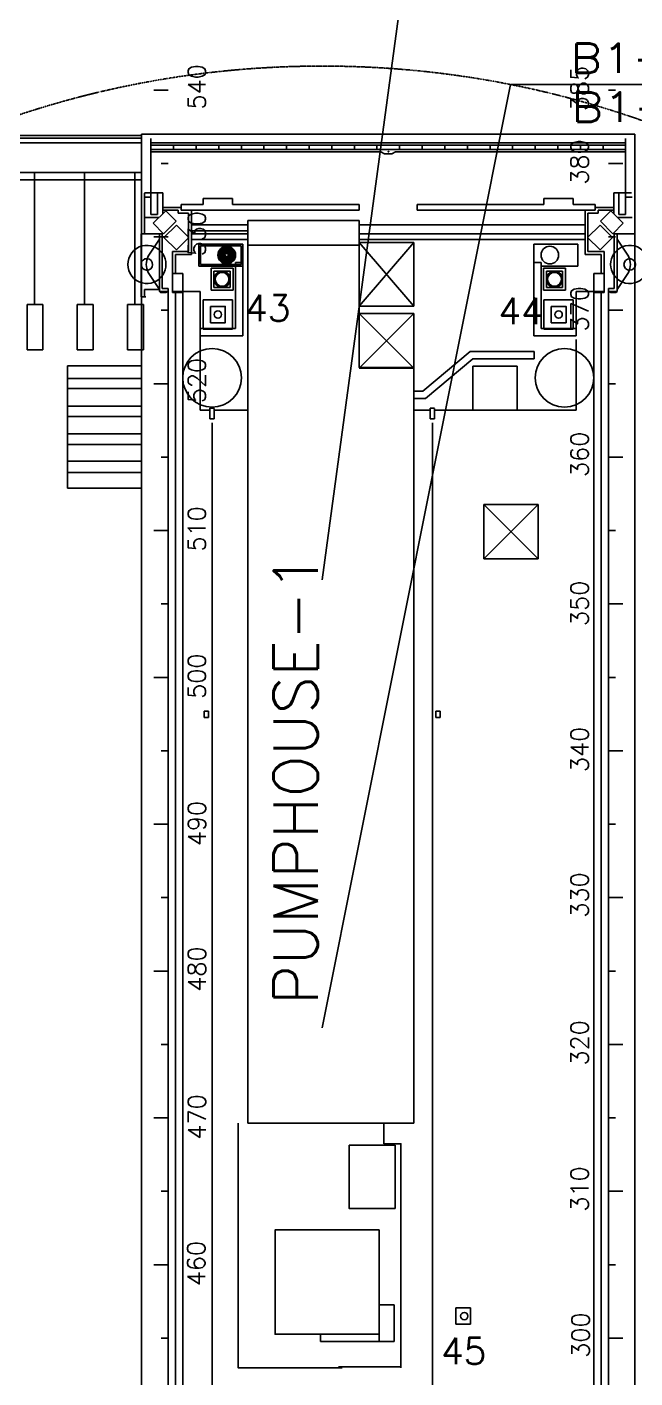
# Model space of a CAD drawing. Header units: inches. Extents: x 2621776591 to 2623670951, y 363331607 to 364354604.
# Drawn here: x 2622770742 to 2622812144, y 364053893 to 364145902 of the extents above; entities that cross this region are included whole.
import ezdxf
from ezdxf.enums import TextEntityAlignment as Align

# ---------------------------------------------------------------- set-up
doc = ezdxf.new("R2010")
doc.units = ezdxf.units.IN
doc.header["$MEASUREMENT"] = 0
for name, pattern in [('BORDERX2', [3.5, 1, -0.5, 1, -0.5, 0, -0.5]), ('CENTER', [2, 1.25, -0.25, 0.25, -0.25]), ('HIDDEN', [0.375, 0.25, -0.125])]:
    doc.linetypes.add(name, pattern=pattern)
for name, color, linetype in [('ANCHOR POINT', 7, 'Continuous'), ('BLDG', 3, 'Continuous'), ('BOLLARD', 1, 'Continuous'), ('Bollard Nos.', 7, 'Continuous'), ('CAPSTAN', 1, 'Continuous'), ('DIM', 8, 'Continuous'), ('Dock CH Text', 8, 'Continuous'), ('Dock Chainage', 8, 'Continuous'), ('DOCK GATE', 7, 'Continuous'), ('EJECTOR', 6, 'Continuous'), ('FENCE', 6, 'DD_FENCE'), ('PIER', 7, 'Continuous'), ('PLAN', 2, 'Continuous'), ('TEXT2', 1, 'Continuous'), ('THRUST BLOCK', 7, 'Continuous'), ('TOWER CRANE FOUNDATION ON PIER-B NEAR PUMPHOUSE-1', 2, 'Continuous')]:
    doc.layers.add(name, color=color, linetype=linetype)
doc.layers.add('CRANE', color=7, linetype='Continuous', true_color=0x7f3f7f)
doc.styles.add('ROMANS', font='romans')
doc.linetypes.add('DD_FENCE', pattern='A,1,-0.2,["X",ROMANS,S=0.1,R=0,X=-0.1,Y=-0.05],-0.1', length=1.3)

# ---------------------------------------------------------------- blocks, each defined once
blk = doc.blocks.new('A$C48C768FC')
at = {"layer": 'Dock Chainage'}
for p, q in [((215250.2408470069, 429999.9951948524), (216225.1106456672, 429999.9951947927)), ((246699.980897979, 430000.0144524877), (246225.1110997956, 430000.0144524877)), ((215750.2408225536, 424999.9951947927), (216225.1106207371, 424999.9951947927)), ((247199.9808812897, 425000.0144525473), (246225.1110826294, 425000.0144524877)), ((215250.2408463955, 419999.9951948524), (216225.1106450558, 419999.9951947927)), ((246699.980897979, 420000.0144524877), (246225.1110997956, 420000.0144524877)), ((215750.2408225536, 414999.9951947927), (216225.1106207371, 414999.9951947927)), ((247199.9808817665, 415000.0144525473), (246225.1110831063, 415000.0144524877)), ((215250.2408459187, 409999.9951948524), (216225.1106445789, 409999.9951947927)), ((246699.980897979, 410000.0144524877), (246225.1110997956, 410000.0144524877)), ((215750.2408225536, 404999.9951947927), (216225.1106207371, 404999.9951947927)), ((247199.9808822434, 405000.0144525473), (246225.1110835831, 405000.0144524877)), ((215250.2408454418, 399999.9951948524), (216225.1106441021, 399999.9951947927)), ((246699.980897979, 400000.0144524877), (246225.1110997956, 400000.0144524877)), ((215750.2408225536, 394999.9951947927), (216225.1106207371, 394999.9951947927)), ((247199.9808827202, 395000.0144525473), (246225.1110840599, 395000.0144524877)), ((215250.240844965, 389999.9951948524), (216225.1106436253, 389999.9951947927)), ((246699.980897979, 390000.0144524877), (246225.1110997956, 390000.0144524877)), ((215750.2408225536, 384999.9951947927), (216225.1106207371, 384999.9951947927)), ((247199.980883197, 385000.0144525473), (246225.1110845368, 385000.0144524877)), ((215250.2408444881, 379999.9951948524), (216225.1106431484, 379999.9951947927)), ((246699.980897979, 380000.0144524877), (246225.1110997956, 380000.0144524877)), ((215750.2408225536, 374999.9951947927), (216225.1106207371, 374999.9951947927)), ((247199.9808836739, 375000.0144525473), (246225.1110850136, 375000.0144524877)), ((215250.2408440113, 369999.9951948524), (216225.1106426716, 369999.9951947927)), ((246699.980897979, 370000.0144524877), (246225.1110997956, 370000.0144524877)), ((215750.2408225536, 364999.9951947927), (216225.1106207371, 364999.9951947927)), ((247199.9808841507, 365000.0144525473), (246225.1110854904, 365000.0144524877)), ((215250.2408435345, 359999.9951948524), (216225.1106421947, 359999.9951947927)), ((246699.980897979, 360000.0144524877), (246225.1110997956, 360000.0144524877)), ((215750.2408225536, 354999.9951947927), (216225.1106207371, 354999.9951947927)), ((247199.9808846276, 355000.0144525473), (246225.1110859673, 355000.0144524877)), ((215250.2408430576, 349999.9951948524), (216225.1106417179, 349999.9951947927)), ((246699.980897979, 350000.0144524877), (246225.1110997956, 350000.0144524877)), ((215750.2408225536, 344999.9951947927), (216225.1106207371, 344999.9951947927)), ((247199.9808851044, 345000.0144525473), (246225.1110864441, 345000.0144524877))]:
    blk.add_line(p, q, dxfattribs=at)
at = {"layer": 'Dock CH Text', "style": 'ROMANS'}
for s, p in [('540', (218786.4853900824, 430217.6690877676)), ('385', (244848.9660421173, 430100.5327665512)), ('380', (244848.9660421173, 425100.5327665512)), ('530', (218786.4853894711, 420217.6690877676)), ('370', (244848.9660425942, 415100.532766432)), ('520', (218786.4853894711, 410217.6690877676)), ('360', (244848.9660425942, 405190.8778897827)), ('510', (218786.4853894711, 400110.7670599222)), ('350', (244848.9660425942, 395038.7779753511)), ('500', (218786.4853894711, 390082.6419991255)), ('340', (244848.9660425942, 385088.7141965334)), ('490', (218789.9436671734, 380041.5607044101)), ('330', (244848.9660425942, 375179.793794543)), ('480', (218789.9436671734, 370130.0417490005)), ('320', (244848.9660425942, 365106.7783826296)), ('470', (218789.9436671734, 360061.5094610453)), ('310', (244848.9660425942, 355154.9846521323)), ('460', (218747.6015155315, 350073.7916274071)), ('300', (244924.3282590668, 345203.1892465656))]:
    blk.add_text(s, height=1200.000000953674, rotation=90, dxfattribs=at).set_placement(p, align=Align.CENTER)
blk = doc.blocks.new('A$C6b66f7a2')
at = {"layer": 'BOLLARD'}
for p, q in [((2622782741.917177, 364127319.7494609), (2622784741.917177, 364127319.7494609)), ((2622782741.917177, 364125319.7494609), (2622782741.917177, 364127319.7494609)), ((2622784741.917177, 364127319.7494609), (2622784741.917177, 364125319.7494609)), ((2622807945.628603, 364127319.7494609), (2622805945.628603, 364127319.7494609)), ((2622805945.628603, 364127319.7494609), (2622805945.628603, 364125319.7494609)), ((2622807945.628603, 364125319.7494609), (2622807945.628603, 364127319.7494609)), ((2622784741.917177, 364125319.7494609), (2622782741.917177, 364125319.7494609)), ((2622805945.628603, 364125319.7494609), (2622807945.628603, 364125319.7494609)), ((2622799938.811941, 364057552.2691911), (2622799938.811941, 364058667.2691913)), ((2622800948.811941, 364058667.2691913), (2622799938.811941, 364058667.2691913)), ((2622800948.811941, 364057552.2691911), (2622800948.811941, 364058667.2691913)), ((2622800948.811941, 364057552.2691911), (2622799938.811941, 364057552.2691911))]:
    blk.add_line(p, q, dxfattribs=at)
for points in [[(2622783236.916689, 364126877.2494609), (2622784246.916689, 364126877.2494609), (2622784246.916689, 364125762.2494609), (2622783236.916689, 364125762.2494609)], [(2622806440.629091, 364126877.2494609), (2622807450.629091, 364126877.2494609), (2622807450.629091, 364125762.2494609), (2622806440.629091, 364125762.2494609)]]:
    blk.add_lwpolyline(points, close=True, dxfattribs=at)
for centre in [(2622783741.916689, 364126319.7494609), (2622806945.629091, 364126319.7494609), (2622800518.811941, 364058109.7691911)]:
    blk.add_circle(centre, 250, dxfattribs=at)
at = {"layer": 'CAPSTAN', "ltscale": 100}
for p, q in [((2622784104.03633, 364130630.8958191), (2622784214.468221, 364130505.7490762)), ((2622784113.034089, 364130638.8356143), (2622784223.46598, 364130513.6888715)), ((2622784224.650602, 364130694.7890884), (2622784276.227323, 364130544.3668813)), ((2622784236.307828, 364130697.7889048), (2622784287.578596, 364130548.2590019)), ((2622784338.803367, 364130595.6556193), (2622784374.11229, 364130593.4501299)), ((2622784358.46866, 364130722.9901444), (2622784348.063688, 364130556.410895)), ((2622784370.445319, 364130722.2420512), (2622784360.040347, 364130555.6628021)), ((2622784492.400941, 364130689.9648739), (2622784419.040881, 364130540.0475265)), ((2622784503.179648, 364130684.6904577), (2622784429.819589, 364130534.7731098)), ((2622784603.500008, 364130608.1998407), (2622784478.353265, 364130497.7679502)), ((2622784611.439803, 364130599.2020823), (2622784486.293059, 364130488.7701918)), ((2622783989.246027, 364130385.8644716), (2622784155.825275, 364130375.4594997)), ((2622783989.99412, 364130397.8411306), (2622784156.573369, 364130387.4361588)), ((2622784006.0962, 364130260.8402296), (2622784163.977169, 364130314.9744076)), ((2622784009.98832, 364130249.4889568), (2622784167.86929, 364130303.6231347)), ((2622784022.271296, 364130519.7967511), (2622784172.188644, 364130446.4366916)), ((2622784027.545713, 364130530.5754579), (2622784177.463061, 364130457.2153989)), ((2622784073.400556, 364130140.4299005), (2622784198.547299, 364130250.8617908)), ((2622784081.340352, 364130131.4321419), (2622784206.487094, 364130241.8640324)), ((2622784132.387465, 364130452.8995801), (2622784147.937211, 364130484.6767703)), ((2622784181.660713, 364130054.9415239), (2622784255.020772, 364130204.8588725)), ((2622784192.43942, 364130049.667107), (2622784265.799479, 364130199.5844551)), ((2622784314.39504, 364130017.3899313), (2622784324.800013, 364130183.9691802)), ((2622784326.371699, 364130016.641838), (2622784336.776671, 364130183.2210871)), ((2622784451.395941, 364130033.492011), (2622784397.261763, 364130191.37298)), ((2622784462.747215, 364130037.3841318), (2622784408.613036, 364130195.2651008)), ((2622784571.806271, 364130100.796368), (2622784461.374381, 364130225.9431111)), ((2622784580.804029, 364130108.7361628), (2622784470.372139, 364130233.8829061)), ((2622784657.294549, 364130209.0563315), (2622784507.377245, 364130282.4164826)), ((2622784662.568972, 364130219.8350352), (2622784512.651669, 364130293.1951863)), ((2622784674.852039, 364130490.1430253), (2622784516.97107, 364130436.0088474)), ((2622784678.74416, 364130478.7917525), (2622784520.863191, 364130424.6575743)), ((2622784694.84624, 364130341.7908517), (2622784528.266991, 364130352.1958236)), ((2622784695.594333, 364130353.7675108), (2622784529.015084, 364130364.1724824))]:
    blk.add_line(p, q, dxfattribs=at)
at = {"layer": 'CAPSTAN', "linetype": 'HIDDEN', "ltscale": 100}
for p, q in [((2622784197.526464, 364130619.0103556), (2622784261.307065, 364130509.3177708)), ((2622784416.171876, 364130648.478345), (2622784383.707201, 364130525.8142787)), ((2622784517.197329, 364130599.042884), (2622784440.262374, 364130498.1397573)), ((2622784181.462374, 364130348.0341603), (2622784055.688498, 364130331.2603608)), ((2622784063.757826, 364130443.5676876), (2622784186.421892, 364130411.1030117)), ((2622784093.225815, 364130224.9222754), (2622784202.918401, 364130288.7028764)), ((2622784113.193286, 364130544.5931395), (2622784214.096413, 364130467.6581844)), ((2622784167.643031, 364130140.5890979), (2622784244.577987, 364130241.4922248)), ((2622784268.668484, 364130091.1536375), (2622784301.133159, 364130213.8177038)), ((2622784487.313896, 364130120.621627), (2622784423.533295, 364130230.3142115)), ((2622784571.647073, 364130195.0388426), (2622784470.743946, 364130271.9737979)), ((2622784591.614545, 364130514.7097064), (2622784481.921959, 364130450.9291064)), ((2622784621.082533, 364130296.0642947), (2622784498.418467, 364130328.5289711)), ((2622784628.105665, 364130408.2320951), (2622784502.331788, 364130391.4582959))]:
    blk.add_line(p, q, dxfattribs=at)
at = {"layer": 'CAPSTAN', "linetype": 'HIDDEN', "ltscale": 5}
for p, q in [((2622784155.825358, 364130375.4594945), (2622784234.594621, 364130370.5393618)), ((2622784156.573369, 364130387.4361588), (2622784235.337949, 364130382.5163184)), ((2622784163.977226, 364130314.9744273), (2622784238.628893, 364130340.5709683)), ((2622784167.86929, 364130303.6231347), (2622784242.521015, 364130329.2196952)), ((2622784172.188644, 364130446.4366916), (2622784243.074887, 364130411.7494522)), ((2622784177.463061, 364130457.2153989), (2622784248.349304, 364130422.5281588)), ((2622784198.547299, 364130250.8617908), (2622784257.721121, 364130303.0779072)), ((2622784206.487094, 364130241.8640324), (2622784265.660916, 364130294.0801491)), ((2622784214.468221, 364130505.7490762), (2622784266.684337, 364130446.575255)), ((2622784223.466013, 364130513.6888329), (2622784275.682096, 364130454.5150498)), ((2622784255.020772, 364130204.8588725), (2622784289.708012, 364130275.7451144)), ((2622784265.799479, 364130199.5844551), (2622784300.486719, 364130270.470698)), ((2622784276.227339, 364130544.3668333), (2622784301.823884, 364130469.7151564)), ((2622784287.578596, 364130548.2590019), (2622784313.175157, 364130473.607277)), ((2622784324.800013, 364130183.9691802), (2622784329.719853, 364130262.7337605)), ((2622784336.776671, 364130183.2210871), (2622784341.696512, 364130261.9856673)), ((2622784348.063684, 364130556.4108194), (2622784343.143848, 364130477.6463152)), ((2622784360.040347, 364130555.6628021), (2622784355.120507, 364130476.8982219)), ((2622784397.261763, 364130191.37298), (2622784371.665203, 364130266.0247051)), ((2622784408.613036, 364130195.2651008), (2622784383.016476, 364130269.9168259)), ((2622784419.040881, 364130540.0475265), (2622784384.353641, 364130469.1612841)), ((2622784429.819589, 364130534.7731098), (2622784395.132349, 364130463.8868672)), ((2622784461.374381, 364130225.9431111), (2622784409.158263, 364130285.1169323)), ((2622784470.372139, 364130233.8829061), (2622784418.156022, 364130293.0567273)), ((2622784478.353265, 364130497.7679502), (2622784419.179444, 364130445.5518335)), ((2622784486.293059, 364130488.7701918), (2622784427.119238, 364130436.5540754)), ((2622784507.377245, 364130282.4164826), (2622784436.491024, 364130317.1037651)), ((2622784512.651669, 364130293.1951863), (2622784441.765447, 364130327.8824691)), ((2622784516.97107, 364130436.0088474), (2622784442.319345, 364130410.4122869)), ((2622784520.863191, 364130424.6575743), (2622784446.211466, 364130399.0610143)), ((2622784528.266991, 364130352.1958236), (2622784449.50241, 364130357.1156636)), ((2622784529.015084, 364130364.1724824), (2622784450.250504, 364130369.0923227))]:
    blk.add_line(p, q, dxfattribs=at)
at = {"layer": 'CAPSTAN'}
for points in [[(2622785442.42018, 364131119.815991), (2622782442.42018, 364131119.815991), (2622782442.42018, 364129619.815991), (2622785442.42018, 364129619.815991)], [(2622785327.214209, 364131004.6100197), (2622782557.626152, 364131004.6100197), (2622782557.626152, 364129735.0219623), (2622785327.214209, 364129735.0219623)]]:
    blk.add_lwpolyline(points, close=True, dxfattribs=at)
at = {"layer": 'CAPSTAN', "ltscale": 100}
for centre, radius in [((2622784341.917177, 364130369.7494608), 600), ((2622784342.42018, 364130369.815991), 540.0000000004658), ((2622784342.42018, 364130369.815991), 530.0000000004657), ((2622784342.42018, 364130369.815991), 447.8174057775178), ((2622784342.42018, 364130369.815991), 437.8174057775178), ((2622784312.251449, 364130593.6607352), 26.6267518401146), ((2622784312.251449, 364130593.6607352), 14.6267518401146), ((2622784400.209582, 364130588.1666418), 26.6267518401146), ((2622784400.209582, 364130588.1666418), 14.6267518401146), ((2622784118.575435, 364130339.6472603), 26.6267518401146), ((2622784124.069529, 364130427.6053933), 26.6267518401146), ((2622784118.575435, 364130339.6472603), 14.6267518401146), ((2622784124.069529, 364130427.6053933), 14.6267518401146), ((2622784147.159676, 364130256.2820436), 26.6267518401146), ((2622784147.159676, 364130256.2820436), 14.6267518401146), ((2622784162.805529, 364130506.7656137), 26.6267518401146), ((2622784162.805529, 364130506.7656137), 14.6267518401146), ((2622784205.470557, 364130190.2013403), 26.6267518401146), ((2622784205.470557, 364130190.2013403), 14.6267518401146), ((2622784228.886232, 364130565.0764953), 26.6267518401146), ((2622784228.886232, 364130565.0764953), 14.6267518401146), ((2622784284.630777, 364130151.4653403), 26.6267518401146), ((2622784284.630777, 364130151.4653403), 14.6267518401146), ((2622784372.588911, 364130145.9712468), 26.6267518401146), ((2622784372.588911, 364130145.9712468), 14.6267518401146), ((2622784455.954127, 364130174.5554873), 26.6267518401146), ((2622784455.954127, 364130174.5554873), 14.6267518401146), ((2622784479.369802, 364130549.4306418), 26.6267518401146), ((2622784479.369802, 364130549.4306418), 14.6267518401146), ((2622784522.034831, 364130232.8663687), 26.6267518401146), ((2622784522.034831, 364130232.8663687), 14.6267518401146), ((2622784537.680684, 364130483.3499388), 26.6267518401146), ((2622784537.680684, 364130483.3499388), 14.6267518401146), ((2622784560.770831, 364130312.0265886), 26.6267518401146), ((2622784566.264924, 364130399.9847218), 26.6267518401146), ((2622784560.770831, 364130312.0265886), 14.6267518401146), ((2622784566.264924, 364130399.9847218), 14.6267518401146)]:
    blk.add_circle(centre, radius, dxfattribs=at)
at = {"layer": 'CAPSTAN'}
blk.add_circle((2622784342.42018, 364130369.815991), 527.3321120142937, dxfattribs=at)
at = {"layer": 'CAPSTAN', "linetype": 'CENTER', "ltscale": 0.1}
blk.add_circle((2622784342.42018, 364130369.815991), 225.8685941878707, dxfattribs=at)
at = {"layer": 'CAPSTAN', "ltscale": 100}
for centre, radius, start, end in [((2622784342.42018, 364130369.815991), 365.9456681706012, 134.3408460370249, 151.010751241182), ((2622784095.038572, 364130622.9560245), 12, 41.4257967689668, 134.3408460370249), ((2622784122.031847, 364130646.7754089), 12, 128.5107547099329, 221.4257967689668), ((2622784342.42018, 364130369.815991), 365.9456681706012, 113.2281097278631, 128.5107547099329), ((2622784205.731814, 364130688.3022202), 20, 18.92580023339658, 113.2281101162918), ((2622784255.226617, 364130704.2757732), 20, 103.5729384649105, 198.9258007410249), ((2622784350.566596, 364130309.371543), 426.3840725396379, 90.5289861796066, 103.5729388491367), ((2622784346.492002, 364130723.7382375), 12, 356.4258029284244, 89.34084615843202), ((2622784382.421978, 364130721.4939579), 12, 83.51075223493157, 176.4258029284244), ((2622784342.42018, 364130369.815991), 365.9456681706012, 66.84085379528047, 83.51075223493157), ((2622784481.622234, 364130695.2392911), 12, 333.9257987534398, 66.84085379528047), ((2622784513.958355, 364130679.4160403), 12, 61.01073817452675, 153.9257987534398), ((2622784342.42018, 364130369.815991), 365.9456681706012, 44.34085076620158, 61.01073817452675), ((2622784595.560214, 364130617.1975991), 12, 311.4258038386579, 44.34085076620158), ((2622784619.379598, 364130590.2043239), 12, 38.5107457636872, 131.425803838658), ((2622784342.42018, 364130369.815991), 365.9456681706012, 21.84085239323196, 38.5107457636872), ((2622784342.42018, 364130369.815991), 365.9456681706012, 179.3408478294147, 196.0107569532395), ((2622783988.497933, 364130373.8878132), 12, 86.42580239378911, 179.3408478294147), ((2622783990.742213, 364130409.8177892), 12, 173.5107532888094, 266.4258023937891), ((2622784342.42018, 364130369.815991), 365.9456681706012, 156.8408500552475, 173.5107532888094), ((2622784002.204079, 364130272.1915025), 12, 196.0107569532395, 288.9257975537267), ((2622784013.880442, 364130238.137684), 12, 108.9257975537268, 201.840852393232), ((2622784342.42018, 364130369.815991), 365.9456681706012, 201.840852393232, 218.5107457636872), ((2622784016.996879, 364130509.0180441), 12, 63.92579875680226, 156.8408500552475), ((2622784032.82013, 364130541.3541652), 12, 151.010751241182, 243.9257987568022), ((2622784065.460762, 364130149.4276587), 12, 218.5107457636872, 311.4258038386579), ((2622784089.280146, 364130122.4343833), 12, 131.425803838658, 224.3408507662016), ((2622784342.42018, 364130369.815991), 365.9456681706012, 224.3408507662016, 241.0107381745268), ((2622784155.451229, 364130369.4711701), 6.000000000000001, 0.1056704434928177, 86.42580239378911), ((2622784156.947415, 364130393.4244879), 6.000000000000001, 266.4258023937891, 352.7459340438165), ((2622784342.42018, 364130369.815991), 180.9692691262811, 180.1056704434928, 195.2459256116987), ((2622784342.42018, 364130369.815991), 180.9692691262811, 157.6056688271217, 172.7459340438165), ((2622784162.031109, 364130320.6500436), 6.000000000000001, 288.9257975537267, 15.24592561169871), ((2622784170.882006, 364130060.2159413), 12, 241.0107381745268, 333.9258020876767), ((2622784169.815351, 364130297.9474982), 6.000000000000001, 22.60566813330301, 108.9257975537268), ((2622784169.551435, 364130441.0473379), 6.000000000000001, 337.6056688271217, 63.92579875680226), ((2622784342.42018, 364130369.815991), 180.9692691262811, 202.605668133303, 217.7459346577571), ((2622784180.10027, 364130462.6047517), 6.000000000000001, 243.9257987568022, 330.2459325225684), ((2622784342.42018, 364130369.815991), 180.9692691262811, 135.1056663423934, 150.2459325225684), ((2622784203.218127, 364130044.3926905), 12, 153.9258020876767, 246.8408537952805), ((2622784342.42018, 364130369.815991), 365.9456681706012, 246.8408537952805, 263.5107522349315), ((2622784194.577402, 364130255.36067), 6.000000000000001, 311.4258038386579, 37.74593465775711), ((2622784210.456992, 364130237.3651525), 6.000000000000001, 45.10566662833362, 131.425803838658), ((2622784209.969342, 364130501.7791792), 6.000000000000001, 315.1056663423934, 41.4257967689668), ((2622784342.42018, 364130369.815991), 180.9692691262811, 225.1056666283336, 240.2459383265634), ((2622784227.964859, 364130517.6587688), 6.000000000000001, 221.4257967689668, 307.7459378259413), ((2622784342.42018, 364130369.815991), 180.9692691262811, 112.6056726395838, 127.7459378259414), ((2622784249.631419, 364130207.4960808), 6.000000000000001, 333.9258020876767, 60.24593832656345), ((2622784271.188833, 364130196.9472471), 6.000000000000001, 67.60567548956685, 153.9258020876767), ((2622784270.551686, 364130542.4208204), 6.000000000000001, 292.6056726395838, 18.92580458057056), ((2622784342.42018, 364130369.815991), 180.9692691262811, 247.6056754895668, 262.7459393891721), ((2622784293.254232, 364130550.2050623), 6.000000000000001, 198.9258045805706, 285.2459371604136), ((2622784342.42018, 364130369.815991), 180.9692691262811, 90.10567507589202, 105.2459371604136), ((2622784302.418381, 364130018.1380244), 12, 263.5107522349315, 356.4258029284244), ((2622784318.811683, 364130184.343227), 6.000000000000001, 356.4258029284244, 82.7459393891722), ((2622784338.348358, 364130015.8937451), 12, 176.4258029284244, 269.340846158432), ((2622784342.765, 364130182.8470403), 6.000000000000001, 90.10567507589202, 176.4258029284244), ((2622784342.42018, 364130369.815991), 365.9456681706012, 269.340846158432, 286.010755107133), ((2622784342.075359, 364130556.784942), 6.000000000000001, 270.105675075892, 356.4258029284244), ((2622784342.42018, 364130369.815991), 180.9692691262811, 270.105675075892, 285.2459371604136), ((2622784366.028677, 364130555.2887553), 6.000000000000001, 176.4258029284244, 262.7459393891721), ((2622784342.42018, 364130369.815991), 180.9692691262811, 67.60567548956685, 82.7459393891722), ((2622784391.586127, 364130189.4269191), 6.000000000000001, 18.92580458057056, 105.2459371604136), ((2622784414.288673, 364130197.2111615), 6.000000000000001, 112.6056726395838, 198.9258045805706), ((2622784413.651527, 364130542.6847347), 6.000000000000001, 247.6056754895668, 333.9257987534398), ((2622784342.42018, 364130369.815991), 180.9692691262811, 292.6056726395838, 307.7459378259413), ((2622784435.208941, 364130532.1359016), 6.000000000000001, 153.9257987534398, 240.2459383265634), ((2622784342.42018, 364130369.815991), 180.9692691262811, 45.10566662833362, 60.24593832656345), ((2622784440.044669, 364130029.5998901), 12, 286.010755107133, 18.92580458057056), ((2622784456.875501, 364130221.9732133), 6.000000000000001, 41.4257967689668, 127.7459378259414), ((2622784474.098487, 364130041.2762524), 12, 198.9258045805706, 291.8408408216129), ((2622784474.871018, 364130237.8528029), 6.000000000000001, 135.1056663423934, 221.4257967689668), ((2622784474.383368, 364130502.2668294), 6.000000000000001, 225.1056666283336, 311.4258038386579), ((2622784342.42018, 364130369.815991), 180.9692691262811, 315.1056663423934, 330.2458992933749), ((2622784342.42018, 364130369.815991), 365.9456681706012, 291.8408408216129, 308.5107547099329), ((2622784490.262958, 364130484.2713126), 6.000000000000001, 131.425803838658, 217.7459346577571), ((2622784342.42018, 364130369.815991), 180.9692691262811, 22.60566813330301, 37.74593465775711), ((2622784504.740034, 364130277.0271307), 6.000000000000001, 63.92577207919418, 150.2458992933748), ((2622784515.288881, 364130298.5845386), 6.000000000000001, 157.6056321789334, 243.9257720791942), ((2622784515.02501, 364130441.6844839), 6.000000000000001, 202.605668133303, 288.9257975537267), ((2622784342.42018, 364130369.815991), 180.9692691262811, 337.6056321789334, 352.7459340438165), ((2622784522.809251, 364130418.9819385), 6.000000000000001, 108.9257975537268, 195.2459256116987), ((2622784342.42018, 364130369.815991), 180.9692691262811, 0.1056704434928177, 15.24592561169871), ((2622784527.892944, 364130346.2074944), 6.000000000000001, 86.42580239378911, 172.7459340438165), ((2622784529.389131, 364130370.1608123), 6.000000000000001, 180.1056704434928, 266.4258023937891), ((2622784562.808512, 364130092.8565732), 12, 308.5107547099329, 41.4257967689668), ((2622784589.801787, 364130116.6759578), 12, 221.4257967689668, 314.3408460370248), ((2622784342.42018, 364130369.815991), 365.9456681706012, 314.3408460370248, 331.0107146503819), ((2622784652.020125, 364130198.2776278), 12, 331.0107146503819, 63.92577207919418), ((2622784667.843396, 364130230.6137389), 12, 243.9257720791942, 336.840813386431), ((2622784670.959918, 364130501.4942981), 12, 288.9257975537267, 21.84085239323196), ((2622784682.636281, 364130467.4404796), 12, 16.01075695323955, 108.9257975537268), ((2622784342.42018, 364130369.815991), 365.9456681706012, 336.840813386431, 353.5107532888093), ((2622784342.42018, 364130369.815991), 365.9456681706012, 359.3408478294147, 16.01075695323955), ((2622784694.098147, 364130329.8141927), 12, 353.5107532888093, 86.42580239378911), ((2622784696.342426, 364130365.7441689), 12, 266.4258023937891, 359.3408478294147)]:
    blk.add_arc(centre, radius, start, end, dxfattribs=at)
at = {"layer": 'CAPSTAN', "linetype": 'HIDDEN', "ltscale": 5}
for start, end in [(179.615482182774, 195.736110962168), (157.1154841559754, 173.2361162812839), (202.1154837889765, 218.2361180618915), (134.6154854954789, 150.7361193951773), (224.6154757462948, 240.7361188829409), (112.1154906092314, 128.2361240867061), (247.1154908166111, 263.236117319176), (89.61547610950252, 105.7361073551424), (269.6154761095025, 285.7361073551423), (67.11549081661113, 83.23611731917603), (292.1154906092314, 308.2361240867061), (44.61547574629486, 60.73611888294091), (314.6154854954789, 330.7360828097849), (22.1154837889765, 38.23611806189147), (337.1154474857111, 353.2361162812838), (359.615482182774, 15.736110962168)]:
    blk.add_arc((2622784342.42018, 364130369.815991), 107.8327521066491, start, end, dxfattribs=at)
at = {"layer": 'Bollard Nos.', "style": 'ROMANS'}
for s, p in [('43', (2622785595.513701, 364125859.9695501)), ('44', (2622802846.854811, 364125654.0210494)), ('45', (2622798931.436617, 364054827.4074728))]:
    blk.add_text(s, height=1800, dxfattribs=at).set_placement(p)

msp = doc.modelspace()

# ---------------------------------------------------------------- hatches: boundary and pattern name
at = {"layer": 'PLAN'}
h = msp.add_hatch(dxfattribs=at)
h.set_pattern_fill('ANSI32', color=256, scale=5000, angle=135, style=0)
h.set_pattern_definition([(180, (0, 0), (-2.273736754432321e-13, -1875), []), (180, (-624.9999989512303, 624.9999989512304), (-2.273736754432321e-13, -1875), [])])
h.paths.add_polyline_path([(2622773493.77345, 364114489.133168), (2622778543.77345, 364114489.133168), (2622778543.77345, 364122819.1331676), (2622773493.77345, 364122819.133168)])

# ---------------------------------------------------------------- linework, layer by layer
at = {"layer": 'ANCHOR POINT'}
for p, q in [((2622782808.773137, 364099317.5045891), (2622783108.773137, 364099317.5045891)), ((2622782808.773137, 364099317.5045891), (2622782808.773137, 364098867.5045891)), ((2622783108.773137, 364099317.5045891), (2622783108.773137, 364098867.5045891)), ((2622798578.77216, 364099317.5045891), (2622798578.77216, 364098867.5045891)), ((2622798878.77216, 364099317.5045891), (2622798578.77216, 364099317.5045891)), ((2622798878.77216, 364099317.5045891), (2622798878.77216, 364098867.5045891)), ((2622782808.773137, 364098867.5045891), (2622783108.773137, 364098867.5045891)), ((2622798878.77216, 364098867.5045891), (2622798578.77216, 364098867.5045891))]:
    msp.add_line(p, q, dxfattribs=at)
at = {"layer": 'BLDG'}
for p, q in [((2622793368.812429, 364132724.8083428), (2622785768.812917, 364132724.8083428)), ((2622785768.812917, 364071241.9802366), (2622785768.812917, 364132724.8083428)), ((2622793368.812429, 364122710.9851229), (2622793368.812429, 364132724.8083428)), ((2622793368.812429, 364131038.8083428), (2622785768.812917, 364131038.8083428)), ((2622797078.812917, 364122710.9851229), (2622793368.812429, 364122710.9851229)), ((2622797078.812917, 364071241.9802366), (2622797078.812917, 364122710.9851229)), ((2622797078.812917, 364071241.9802366), (2622785768.812917, 364071241.9802366))]:
    msp.add_line(p, q, dxfattribs=at)
at = {"layer": 'CRANE', "color": 7, "linetype": 'Continuous'}
for p, q in [((2622790843.772648, 364108242.2129956, -2.182787284255018e-08), (2622798875.456388, 364167702.3045996, -2.182787284255018e-08)), ((2622790843.772648, 364077742.2979963, -2.182787284255018e-08), (2622803658.811312, 364141986.6028314, -2.182787284255018e-08)), ((2622803658.811312, 364141986.6028314, -2.182787284255018e-08), (2622860893.862814, 364141986.6028314, -2.182787284255018e-08))]:
    msp.add_line(p, q, dxfattribs=at)
at = {"layer": 'CRANE', "linetype": 'BORDERX2'}
for centre, radius in [((2622790843.682648, 364108242.3029956, -2.182787284255018e-08), 60000.00983476629), ((2622790843.772648, 364077742.2979963, -2.182787284255018e-08), 65500.01073628647)]:
    msp.add_arc(centre, radius, 0, 180, dxfattribs=at)
at = {"layer": 'DOCK GATE'}
for p, q in [((2622678543.77345, 364138504.6619091), (2622778543.77345, 364138504.6619091)), ((2622678543.77345, 364138004.6619096), (2622778543.77345, 364138004.6619096)), ((2622678543.773451, 364138335.3414317), (2622778543.77345, 364138335.3414317)), ((2622678543.77345, 364136004.6619092), (2622778543.77345, 364136004.6619091)), ((2622678543.77345, 364135504.6619091), (2622778543.77345, 364135504.6619091))]:
    msp.add_line(p, q, dxfattribs=at)
at = {"layer": 'EJECTOR'}
msp.add_lwpolyline([(2622792673.772158, 364069741.9802366), (2622795807.772158, 364069741.9802366), (2622795807.772158, 364065441.9802366), (2622792673.772158, 364065441.9802366)], close=True, dxfattribs=at)
at = {"layer": 'FENCE'}
for points in [[(2622792209.849446, 364054581.2591388), (2622785125.42822, 364054581.2591388), (2622785125.42822, 364071241.9802366)], [(2622795051.10304, 364071241.9802366), (2622795051.10304, 364069845.0797724), (2622796209.849446, 364069845.0797724), (2622796209.849446, 364054581.2591388)]]:
    msp.add_lwpolyline(points, dxfattribs=at)
at = {"layer": 'PIER'}
for p, q in [((2622778543.77345, 364138609.7350409), (2622812143.773435, 364138609.7350408)), ((2622778543.773451, 363601609.7302355), (2622778543.77345, 364138609.7350409)), ((2622812143.774748, 363756609.7494893), (2622812143.773435, 364138609.7350408)), ((2622780343.772646, 364128094.7494303), (2622780343.772646, 363597219.3300686)), ((2622810343.773122, 364128094.7494303), (2622810343.773123, 363745569.3302364)), ((2622780843.772646, 364127819.7494913), (2622780843.772646, 363590519.3300685)), ((2622781343.772646, 364127819.7494913), (2622781343.772646, 363590319.3300685)), ((2622809343.773134, 363745269.3302363), (2622809343.773135, 364127819.7494913)), ((2622809843.773135, 364127819.7494913), (2622809843.773135, 363745569.3302364))]:
    msp.add_line(p, q, dxfattribs=at)
at = {"layer": 'PLAN'}
for p, q in [((2622779178.772158, 364133139.7493693), (2622779178.772158, 364138310.1584879)), ((2622811508.773623, 364138010.1584879), (2622779178.772158, 364138010.1584879)), ((2622811508.773623, 364133139.7493693), (2622811508.773623, 364138310.1584879)), ((2622811508.773623, 364137860.1584879), (2622779178.772158, 364137860.1584879)), ((2622811508.773623, 364137560.1584879), (2622779178.772158, 364137560.1584879)), ((2622794843.77289, 364137410.1584879), (2622779178.772158, 364137410.1584879)), ((2622780718.296037, 364137560.1584879), (2622780718.296037, 364137860.1584879)), ((2622782257.818468, 364137560.1584879), (2622782257.818468, 364137860.1584879)), ((2622783797.342469, 364137560.1584879), (2622783797.342469, 364137860.1584879)), ((2622785336.866468, 364137560.1584879), (2622785336.866468, 364137860.1584879)), ((2622786876.390468, 364137560.1584879), (2622786876.390468, 364137860.1584879)), ((2622788415.914467, 364137560.1584879), (2622788415.914467, 364137860.1584879)), ((2622789955.438468, 364137560.1584879), (2622789955.438468, 364137860.1584879)), ((2622791494.962468, 364137560.1584879), (2622791494.962468, 364137860.1584879)), ((2622793034.486468, 364137560.1584879), (2622793034.486468, 364137860.1584879)), ((2622794574.010951, 364137560.1584879), (2622794574.010951, 364137860.1584879)), ((2622794843.77289, 364137410.1584879), (2622795093.77289, 364137260.1584879)), ((2622795593.77289, 364137260.1584879), (2622795093.77289, 364137260.1584879)), ((2622795843.77289, 364137410.1584879), (2622795593.77289, 364137260.1584879)), ((2622811508.773623, 364137410.1584879), (2622795843.77289, 364137410.1584879)), ((2622796113.534467, 364137560.1584879), (2622796113.534467, 364137860.1584879)), ((2622797653.058467, 364137560.1584879), (2622797653.058467, 364137860.1584879)), ((2622799192.582468, 364137560.1584879), (2622799192.582468, 364137860.1584879)), ((2622800732.106468, 364137560.1584879), (2622800732.106468, 364137860.1584879)), ((2622802271.630347, 364137560.1584879), (2622802271.630347, 364137860.1584879)), ((2622803811.154226, 364137560.1584879), (2622803811.154226, 364137860.1584879)), ((2622805350.678105, 364137560.1584879), (2622805350.678105, 364137860.1584879)), ((2622806890.201985, 364137560.1584879), (2622806890.201985, 364137860.1584879)), ((2622808429.725864, 364137560.1584879), (2622808429.725864, 364137860.1584879)), ((2622809969.249743, 364137560.1584879), (2622809969.249743, 364137860.1584879)), ((2622778773.772158, 364134609.7494913), (2622778733.772158, 364134569.7494303)), ((2622778733.772158, 364131859.7494303), (2622778733.772158, 364134569.7494303)), ((2622779178.772158, 364134309.7494913), (2622778733.772158, 364134309.7494913)), ((2622779983.772646, 364134609.7494913), (2622778773.772158, 364134609.7494913)), ((2622779638.772646, 364133139.7493693), (2622779638.772646, 364134609.7494913)), ((2622779983.772646, 364133179.8620402), (2622779983.772646, 364134609.7494913)), ((2622810703.773134, 364134609.7494913), (2622811913.773623, 364134609.7494913)), ((2622810703.773134, 364133179.8620402), (2622810703.773134, 364134609.7494913)), ((2622811048.773134, 364133139.7493693), (2622811048.773134, 364134609.7494913)), ((2622811508.773623, 364134309.7494913), (2622811953.773623, 364134309.7494913)), ((2622779339.096865, 364132535.1863199), (2622780187.624697, 364133383.7144572)), ((2622779983.772646, 364133619.7494913), (2622781243.772646, 364133619.7494913)), ((2622779983.772646, 364133419.7494913), (2622781043.772647, 364133419.7494913)), ((2622780894.731631, 364132676.6077068), (2622780187.624697, 364133383.7144572)), ((2622781043.772647, 364133419.7494913), (2622781043.772647, 364133219.7494913)), ((2622781243.772646, 364133419.7494913), (2622781243.772646, 364133819.7494913)), ((2622781243.772646, 364133819.7494913), (2622782743.772646, 364133819.7494913)), ((2622781243.772646, 364133419.7494913), (2622793368.773134, 364133419.7494913)), ((2622781943.772646, 364133419.7494913), (2622781943.772646, 364130419.7495524)), ((2622782743.772646, 364133819.7494913), (2622782743.772646, 364134219.7494913)), ((2622782743.772646, 364134219.7494913), (2622784743.772646, 364134219.7494913)), ((2622784743.772646, 364133819.7494913), (2622784743.772646, 364134219.7494913)), ((2622784743.772646, 364133819.7494913), (2622793368.773134, 364133819.7494913)), ((2622793368.773134, 364133419.7494913), (2622793368.773134, 364133819.7494913)), ((2622805943.773134, 364133819.7494913), (2622797318.772646, 364133819.7494913)), ((2622797318.772646, 364133419.7494913), (2622797318.772646, 364133819.7494913)), ((2622797318.772646, 364133419.7494913), (2622809443.773134, 364133419.7494913)), ((2622807943.773134, 364134219.7494913), (2622805943.773134, 364134219.7494913)), ((2622805943.773134, 364133819.7494913), (2622805943.773134, 364134219.7494913)), ((2622807943.773134, 364133819.7494913), (2622807943.773134, 364134219.7494913)), ((2622809443.773134, 364133819.7494913), (2622807943.773134, 364133819.7494913)), ((2622808743.773134, 364133419.7494913), (2622808743.773134, 364130419.7495524)), ((2622809443.773134, 364133419.7494913), (2622809443.773134, 364133819.7494913)), ((2622810703.773134, 364133619.7494913), (2622809443.773134, 364133619.7494913)), ((2622809643.773134, 364133419.7494913), (2622809643.773134, 364133219.7494913)), ((2622810703.773134, 364133419.7494913), (2622809643.773134, 364133419.7494913)), ((2622809792.81415, 364132676.6077068), (2622810499.921083, 364133383.7144572)), ((2622811348.448915, 364132535.1863199), (2622810499.921083, 364133383.7144572)), ((2622779743.659853, 364132939.7494913), (2622778733.772158, 364132939.7494913)), ((2622779638.772646, 364133139.7493693), (2622779178.772158, 364133139.7493693)), ((2622780046.20331, 364131828.0795695), (2622779339.096865, 364132535.1863199)), ((2622780046.20331, 364131828.0795695), (2622780894.731631, 364132676.6077068)), ((2622781043.772647, 364133219.7494913), (2622781743.772646, 364133219.7494913)), ((2622781743.772646, 364133219.7494913), (2622781743.772646, 364130619.7494304)), ((2622808943.773134, 364133219.7494913), (2622808943.773134, 364130619.7494304)), ((2622809643.773134, 364133219.7494913), (2622808943.773134, 364133219.7494913)), ((2622810641.342471, 364131828.0795695), (2622809792.81415, 364132676.6077068)), ((2622810641.342471, 364131828.0795695), (2622811348.448915, 364132535.1863199)), ((2622810943.885927, 364132939.7494913), (2622811953.773623, 364132939.7494913)), ((2622811048.773134, 364133139.7493693), (2622811508.773623, 364133139.7493693)), ((2622779953.772646, 364131819.7494913), (2622778508.772158, 364131819.7494913)), ((2622778508.772158, 364127519.7494303), (2622778508.772158, 364131819.7494913)), ((2622778773.772158, 364131819.7494913), (2622778733.772158, 364131859.7494303)), ((2622779753.772646, 364131819.7494913), (2622779753.772646, 364127894.7493694)), ((2622779953.772646, 364131819.7494913), (2622779953.772646, 364128094.7494303)), ((2622780069.244326, 364131568.2775675), (2622780917.772646, 364132416.8057657)), ((2622780917.772646, 364130719.7494913), (2622780069.244326, 364131568.2775675)), ((2622780917.772646, 364132416.8057657), (2622781766.300966, 364131568.2775675)), ((2622781766.300966, 364131568.2775675), (2622780917.772646, 364130719.7494913)), ((2622781943.772646, 364132419.7494608), (2622785768.773623, 364132419.7494608)), ((2622781943.772646, 364132019.7494608), (2622785768.773623, 364132019.7494608)), ((2622781943.772646, 364131819.7494609), (2622785768.773623, 364131819.7494609)), ((2622808743.773134, 364132419.7494608), (2622793368.773134, 364132419.7494608)), ((2622808743.773134, 364131819.7494609), (2622793368.773134, 364131819.7494609)), ((2622809769.773135, 364132416.8057657), (2622808921.244814, 364131568.2775675)), ((2622808921.244814, 364131568.2775675), (2622809769.773135, 364130719.7494913)), ((2622810618.301455, 364131568.2775675), (2622809769.773135, 364132416.8057657)), ((2622809769.773135, 364130719.7494913), (2622810618.301455, 364131568.2775675)), ((2622810733.773134, 364131819.7494913), (2622812143.773458, 364131819.7494913)), ((2622810733.773134, 364131819.7494913), (2622810733.773134, 364128094.7494303)), ((2622810933.773134, 364131819.7494913), (2622810933.773134, 364127894.7493694)), ((2622779753.772646, 364131444.7494303), (2622778995.258486, 364130288.0713907)), ((2622781743.772646, 364130619.7494304), (2622780643.772646, 364130619.7494304)), ((2622780643.772646, 364127819.7494913), (2622780643.772646, 364130619.7494304)), ((2622781943.772646, 364131419.7494608), (2622785768.773623, 364131419.7494608)), ((2622782441.917177, 364131119.7494608), (2622785441.917177, 364131119.7494608)), ((2622782441.917177, 364131119.7494608), (2622782441.917177, 364129619.7494608)), ((2622808743.773134, 364131419.7494608), (2622793368.773134, 364131419.7494608)), ((2622797078.773623, 364131219.7494608), (2622793368.773134, 364126880.5460001)), ((2622797078.773623, 364126880.5460001), (2622793368.773134, 364131219.7494608)), ((2622797078.773623, 364131219.7494608), (2622793368.773134, 364131219.7494608)), ((2622797078.773623, 364126880.5460001), (2622797078.773623, 364131219.7494608)), ((2622805245.628604, 364131119.7494608), (2622805245.628604, 364129619.7494608)), ((2622808245.628604, 364131119.7494608), (2622805245.628604, 364131119.7494608)), ((2622808245.628604, 364131119.7494608), (2622808245.628604, 364129619.7494608)), ((2622808943.773134, 364130619.7494304), (2622810043.773134, 364130619.7494304)), ((2622810043.773134, 364127819.7494913), (2622810043.773134, 364130619.7494304)), ((2622810933.773134, 364131444.7494303), (2622811692.287295, 364130288.0713907)), ((2622781943.772646, 364130419.7495524), (2622780843.772646, 364130419.7495524)), ((2622780843.772646, 364130419.7495524), (2622780843.772646, 364129119.7494913)), ((2622784941.956472, 364129860.1885834), (2622784941.956472, 364125360.1885834)), ((2622785441.956472, 364129860.1885834), (2622784941.956472, 364129860.1885834)), ((2622785441.956472, 364124860.1885834), (2622785441.956472, 364129860.1885834)), ((2622805245.667898, 364129860.1885834), (2622805745.667898, 364129860.1885834)), ((2622805245.667898, 364124860.1885834), (2622805245.667898, 364129860.1885834)), ((2622805745.667898, 364129860.1885834), (2622805745.667898, 364125360.1885834)), ((2622808743.773134, 364130419.7495524), (2622809843.773135, 364130419.7495524)), ((2622809843.773135, 364130419.7495524), (2622809843.773135, 364129119.7494913)), ((2622778995.258486, 364129176.4275919), (2622779753.772646, 364128019.7493694)), ((2622780643.772646, 364129119.7494913), (2622781343.772646, 364129119.7494913)), ((2622781343.772646, 364129119.7494913), (2622781343.772646, 364127819.7494913)), ((2622782441.917177, 364129619.7494608), (2622784941.917177, 364129619.7494608)), ((2622783274.772646, 364127969.7494303), (2622783274.772646, 364129469.7494303)), ((2622783274.772646, 364129469.7494303), (2622784774.772646, 364129469.7494303)), ((2622783474.772646, 364129269.7494303), (2622784574.772646, 364129269.7494303)), ((2622783474.772646, 364128169.7494913), (2622783474.772646, 364129269.7494303)), ((2622784574.772646, 364128169.7494913), (2622784574.772646, 364129269.7494303)), ((2622784774.772646, 364127969.7494303), (2622784774.772646, 364129469.7494303)), ((2622808245.628604, 364129619.7494608), (2622805745.628604, 364129619.7494608)), ((2622807412.773134, 364129469.7494303), (2622805912.773134, 364129469.7494303)), ((2622805912.773134, 364127969.7494303), (2622805912.773134, 364129469.7494303)), ((2622806112.773134, 364128169.7494913), (2622806112.773134, 364129269.7494303)), ((2622807212.773134, 364129269.7494303), (2622806112.773134, 364129269.7494303)), ((2622807212.773134, 364128169.7494913), (2622807212.773134, 364129269.7494303)), ((2622807412.773134, 364127969.7494303), (2622807412.773134, 364129469.7494303)), ((2622810043.773134, 364129119.7494913), (2622809343.773135, 364129119.7494913)), ((2622809343.773135, 364129119.7494913), (2622809343.773135, 364127819.7494913)), ((2622811692.287295, 364129176.4275919), (2622810933.773134, 364128019.7493694)), ((2622778738.772158, 364128019.7493694), (2622779753.772646, 364128019.7493694)), ((2622778738.772158, 364127519.7494303), (2622778738.772158, 364128019.7493694)), ((2622780313.752138, 364127894.7493694), (2622779753.772646, 364127894.7493694)), ((2622779838.206241, 364127819.7494913), (2622779753.772646, 364127894.7493694)), ((2622780343.772646, 364128094.7494303), (2622779953.772646, 364128094.7494303)), ((2622780313.752138, 364127894.7493694), (2622780198.185244, 364127819.7494913)), ((2622782543.811941, 364127894.7493694), (2622780643.772646, 364127894.7493694)), ((2622782543.811941, 364127894.7493694), (2622782543.811941, 364124860.1885834)), ((2622783274.772646, 364127969.7494303), (2622784774.772646, 364127969.7494303)), ((2622783474.772646, 364128169.7494913), (2622784574.772646, 364128169.7494913)), ((2622807412.773134, 364127969.7494303), (2622805912.773134, 364127969.7494303)), ((2622807212.773134, 364128169.7494913), (2622806112.773134, 364128169.7494913)), ((2622808143.812429, 364127894.7493694), (2622808143.812429, 364125360.1885834)), ((2622808143.812429, 364127894.7493694), (2622810043.773134, 364127894.7493694)), ((2622810343.773122, 364128094.7494303), (2622810733.773134, 364128094.7494303)), ((2622810373.793642, 364127894.7493694), (2622810933.773134, 364127894.7493694)), ((2622810373.793642, 364127894.7493694), (2622810489.360537, 364127819.7494913)), ((2622810849.33954, 364127819.7494913), (2622810933.773134, 364127894.7493694)), ((2622778508.772158, 364127519.7494303), (2622778843.772646, 364127519.7494303)), ((2622780198.185244, 364127819.7494913), (2622779838.206241, 364127819.7494913)), ((2622780643.772646, 364127819.7494913), (2622781343.772646, 364127819.7494913)), ((2622810043.773134, 364127819.7494913), (2622809343.773135, 364127819.7494913)), ((2622810489.360537, 364127819.7494913), (2622810849.33954, 364127819.7494913)), ((2622797078.773623, 364126880.5460001), (2622793368.773134, 364126880.5460001)), ((2622797078.773623, 364126380.5460001), (2622793368.773134, 364126380.5460001)), ((2622797078.773623, 364122670.5460001), (2622793368.773134, 364126380.5460001)), ((2622797078.773623, 364126380.5460001), (2622793368.773134, 364122670.5460001)), ((2622797078.773623, 364126380.5460001), (2622797078.773623, 364122670.5460001)), ((2622784941.956472, 364125360.1885834), (2622782543.811941, 364125360.1885834)), ((2622805745.667898, 364125360.1885834), (2622808143.812429, 364125360.1885834)), ((2622808143.812429, 364125360.1885834), (2622808143.812429, 364124860.1885834)), ((2622782543.811941, 364124860.1885834), (2622782543.772647, 364119807.5045891)), ((2622782543.811941, 364124860.1885834), (2622785441.956472, 364124860.1885834)), ((2622808143.812429, 364124860.1885834), (2622805245.667898, 364124860.1885834)), ((2622808143.773134, 364124619.7494609), (2622808143.773134, 364119807.5045891)), ((2622800929.925979, 364123807.5045891), (2622797697.426223, 364121107.5045891)), ((2622801111.273378, 364123307.5045891), (2622797878.773623, 364120607.5045891)), ((2622805289.47355, 364123807.5045891), (2622800929.925979, 364123807.5045891)), ((2622805289.47355, 364123307.5045891), (2622801111.273378, 364123307.5045891)), ((2622805289.47355, 364123307.5045891), (2622805289.47355, 364123807.5045891)), ((2622778543.77345, 364122819.1331676), (2622773493.77345, 364122819.133168)), ((2622773493.77345, 364122819.133168), (2622773493.77345, 364114489.133168)), ((2622778543.77345, 364114489.133168), (2622778543.77345, 364122819.1331676)), ((2622797078.773623, 364122670.5460001), (2622793368.773134, 364122670.5460001)), ((2622801111.273378, 364119807.5045891), (2622801111.273378, 364122807.5045891)), ((2622804111.273378, 364122807.5045891), (2622801111.273378, 364122807.5045891)), ((2622804111.273378, 364119807.5045891), (2622804111.273378, 364122807.5045891)), ((2622797697.426223, 364121107.5045891), (2622797078.773623, 364121107.5045891)), ((2622797878.773623, 364120607.5045891), (2622797078.773623, 364120607.5045891)), ((2622782543.772647, 364119807.5045891), (2622783193.772646, 364119807.5045891)), ((2622783493.773134, 364119807.5045891), (2622785768.773623, 364119807.5045891)), ((2622798193.771669, 364119807.504589), (2622797078.773623, 364119807.5045891)), ((2622808143.773134, 364119807.5045891), (2622798493.772156, 364119807.504589)), ((2622773493.77345, 364114489.133168), (2622778543.77345, 364114489.133168)), ((2622805553.772646, 364109682.2695187), (2622801843.772158, 364113392.2695187)), ((2622801843.772158, 364113392.2695187), (2622801843.772158, 364109682.2695187)), ((2622805553.772646, 364113392.2695187), (2622801843.772158, 364113392.2695187)), ((2622805553.772646, 364113392.2695187), (2622801843.772158, 364109682.2695187)), ((2622805553.772646, 364113392.2695187), (2622805553.772646, 364109682.2695187)), ((2622805553.772646, 364109682.2695187), (2622801843.772158, 364109682.2695187)), ((2622796209.849446, 364054649.9827547), (2622791957.471635, 364054649.9827547))]:
    msp.add_line(p, q, dxfattribs=at)
for centre, radius in [((2622795354.389492, 364137418.0559037), 24.34250384569168), ((2622806345.628603, 364130369.7494608), 600), ((2622811784.773134, 364129732.2495524), 393.999979488786), ((2622784024.772646, 364128719.7494303), 549.9999998807907), ((2622784024.772646, 364128719.7494303), 469.9999998807907), ((2622806662.773134, 364128719.7494303), 549.9999998807907), ((2622806662.773134, 364128719.7494303), 469.9999998807907), ((2622783343.772646, 364122007.5045891), 2000), ((2622807343.773135, 364122007.5045891), 2000)]:
    msp.add_circle(centre, radius, dxfattribs=at)
for centre, radius, start, end in [((2622778902.76581, 364129732.2495524), 1300.00247618775, 66.82095538760812, 293.1790446123919), ((2622778902.778994, 364129732.2495524), 1300.00247618775, 293.1785688348215, 66.82143116517844), ((2622811784.766787, 364129732.2495524), 1300.00247618775, 113.1785688348216, 246.8214311651785), ((2622811784.77997, 364129732.2495524), 1300.00247618775, 246.8209553876081, 113.1790446123918), ((2622778902.772646, 364129732.2495524), 393.999979488786, 86.75449849636105, 86.7544712194238), ((2622780058.772646, 364129732.2495524), 1200, 152.4071737867352, 207.5928262132648), ((2622810628.773134, 364129732.2495524), 1200, 332.4071737867351, 27.59282621326484)]:
    msp.add_arc(centre, radius, start, end, dxfattribs=at)
at = {"layer": 'TEXT2'}
for p, q in [((2622783193.772646, 364119207.5045891), (2622783193.772646, 364119942.5045891)), ((2622783193.772646, 364119942.5045891), (2622783493.773134, 364119942.5045891)), ((2622783493.773134, 364119930.9840813), (2622783493.773134, 364119207.5045891)), ((2622798193.771669, 364119207.5045891), (2622798193.771669, 364119942.504589)), ((2622798193.771669, 364119942.504589), (2622798493.772156, 364119942.504589)), ((2622798493.772156, 364119930.9840811), (2622798493.772156, 364119207.5045891)), ((2622783493.773134, 364119207.5045891), (2622783193.772646, 364119207.5045891)), ((2622783343.773137, 364118942.5045891), (2622783343.773134, 363460242.5045891)), ((2622798493.772156, 364119207.5045891), (2622798193.771669, 364119207.5045891)), ((2622798343.772159, 364118942.5045891), (2622798343.772156, 363460242.5045891))]:
    msp.add_line(p, q, dxfattribs=at)
at = {"layer": 'THRUST BLOCK'}
for p, q in [((2622771243.77345, 364126994.3232341), (2622771243.77345, 364135994.3232341)), ((2622774663.77345, 364126994.3232341), (2622774663.77345, 364135994.3232341)), ((2622778083.77345, 364126994.3232341), (2622778083.77345, 364135994.3232341)), ((2622770743.77345, 364123924.3232341), (2622770743.77345, 364126994.3232341)), ((2622770743.77345, 364126994.3232341), (2622771823.77345, 364126994.3232341)), ((2622771823.77345, 364126994.3232341), (2622771823.77345, 364123924.3232341)), ((2622774163.77345, 364123924.3232341), (2622774163.77345, 364126994.3232341)), ((2622774163.77345, 364126994.3232341), (2622775243.77345, 364126994.3232341)), ((2622775243.77345, 364126994.3232341), (2622775243.77345, 364123924.3232341)), ((2622777583.77345, 364123924.3232341), (2622777583.77345, 364126994.3232341)), ((2622777583.77345, 364126994.3232341), (2622778663.77345, 364126994.3232341)), ((2622778663.77345, 364126994.3232341), (2622778663.77345, 364123924.3232341)), ((2622771823.77345, 364123924.3232341), (2622770743.77345, 364123924.3232341)), ((2622775243.77345, 364123924.3232341), (2622774163.77345, 364123924.3232341)), ((2622778663.77345, 364123924.3232341), (2622777583.77345, 364123924.3232341))]:
    msp.add_line(p, q, dxfattribs=at)
at = {"layer": 'TOWER CRANE FOUNDATION ON PIER-B NEAR PUMPHOUSE-1'}
for p, q in [((2622795733.772159, 364058871.9802366), (2622794733.772158, 364058871.9802366)), ((2622795733.772158, 364058871.9802366), (2622795733.772158, 364056371.9802366)), ((2622790733.772159, 364056871.9802366), (2622790733.772158, 364056371.9802366)), ((2622795733.772159, 364056371.9802366), (2622790733.772158, 364056371.9802366)), ((2622794733.772158, 364056871.9802366), (2622794733.772158, 364056371.9802366))]:
    msp.add_line(p, q, dxfattribs=at)
msp.add_lwpolyline([(2622794733.772158, 364063971.9802366), (2622787633.772158, 364063971.9802366), (2622787633.772158, 364056871.9802366), (2622794733.772158, 364056871.9802366)], close=True, dxfattribs=at)

# ---------------------------------------------------------------- block references
at = {"layer": 'DIM'}
msp.add_blockref('A$C6b66f7a2', (0, 0), dxfattribs=at)
at = {"layer": 'Dock Chainage'}
msp.add_blockref('A$C48C768FC', (2622564118.662025, 363711609.735041), dxfattribs=at)

# ---------------------------------------------------------------- texts
at = {"layer": 'CRANE', "color": 220, "style": 'ROMANS', "width": 1.200000000953674}
for s, p in [('B1--120T(main) @25.0m~65.5m R.', (2622807740.618428, 364142777.5878305, -2.182787284255018e-08)), ('B1--10T(aux) @28.2m~70.0m R', (2622807826.4706, 364139452.7591245, -2.182787284255018e-08))]:
    msp.add_text(s, height=2000.000327825541, dxfattribs=at).set_placement(p)
at = {"layer": 'TEXT2', "insert": (2622789034.954229, 364094674.4075992), "char_height": 3000, "width": 44140.16909885406, "attachment_point": 5, "rotation": 90, "style": 'ROMANS'}
msp.add_mtext('\\A1;PUMPHOUSE-1', dxfattribs=at)

doc.saveas('drawing.dxf')
